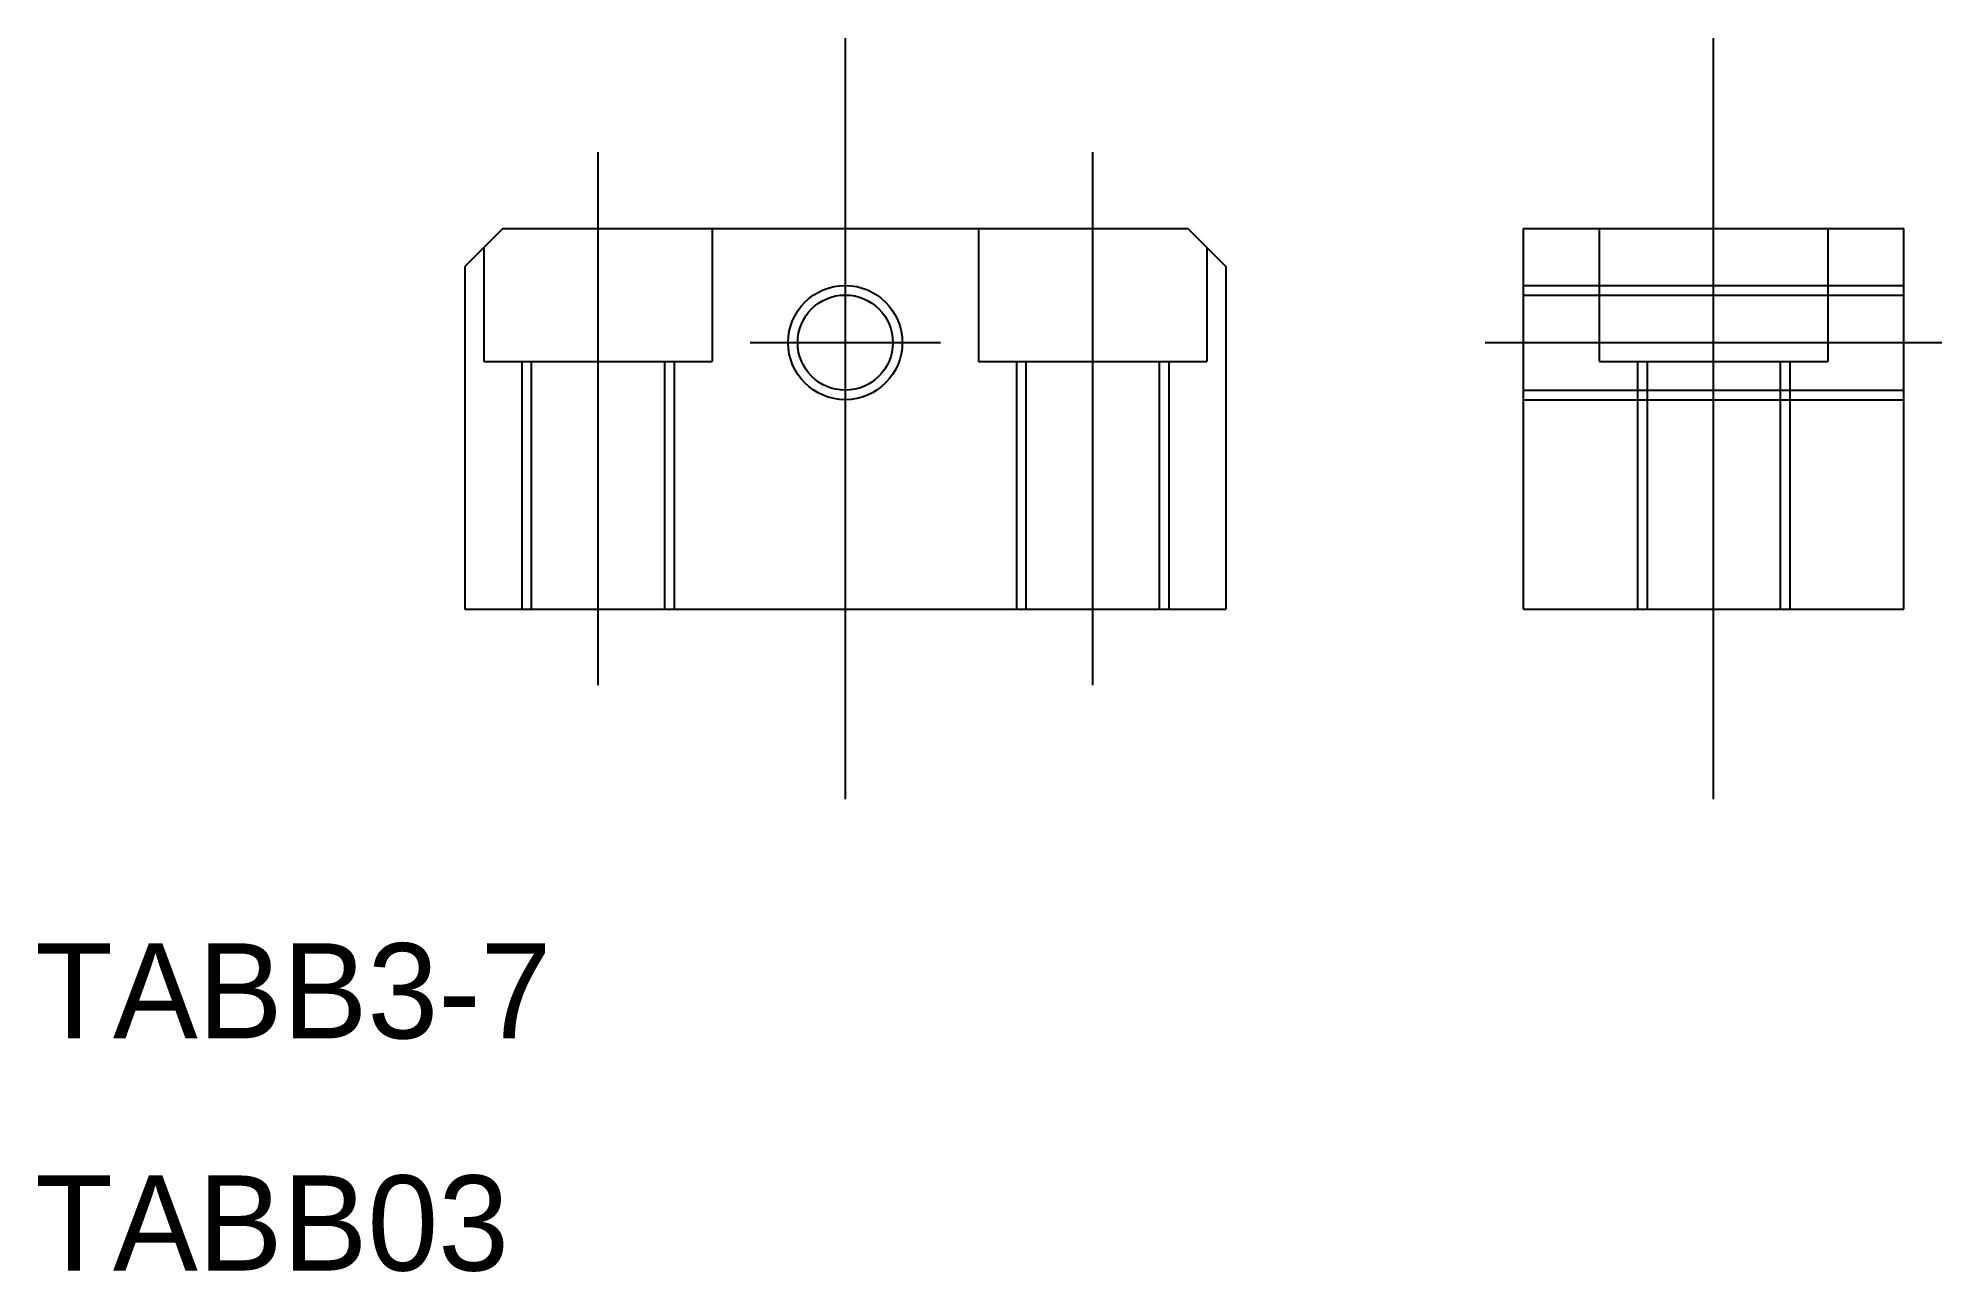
# Model space of a CAD drawing. Extents: x 515.3 to 565.3, y 443.9 to 476.3.
import ezdxf

# ---------------------------------------------------------------- set-up
doc = ezdxf.new("R2010")
doc.units = 0
doc.linetypes.add('CENTER', pattern=[50.8, 31.75, -6.35, 6.35, -6.35])
doc.linetypes.add('DASHED', pattern=[19.05, 12.7, -6.35])
doc.layers.get('0').update_dxf_attribs({"linetype": 'CONTINUOUS'})
doc.layers.add('CENTER', color=1, linetype='CENTER')

msp = doc.modelspace()

# ---------------------------------------------------------------- linework, layer by layer
at = {"color": 7, "linetype": 'CONTINUOUS'}
for p, q in [((527.5, 471.348), (526.5, 470.348)), ((527.5, 471.348), (545.5, 471.348)), ((545.5, 471.348), (546.5, 470.348)), ((554.321, 461.348), (554.321, 471.348)), ((554.321, 471.348), (564.321, 471.348)), ((564.321, 461.348), (564.321, 471.348)), ((526.5, 470.348), (526.5, 461.348)), ((546.5, 470.348), (546.5, 461.348)), ((526.5, 461.348), (546.5, 461.348)), ((554.321, 461.348), (564.321, 461.348))]:
    msp.add_line(p, q, dxfattribs=at)
at = {"color": 3, "linetype": 'DASHED'}
for p, q in [((533, 471.348), (533, 467.848)), ((540, 471.348), (540, 467.848)), ((556.321, 467.848), (556.321, 471.348)), ((562.321, 471.348), (562.321, 467.848)), ((527, 470.848), (527, 467.848)), ((546, 470.848), (546, 467.848)), ((554.321, 469.848), (564.321, 469.848)), ((554.321, 469.598), (564.321, 469.598)), ((527, 467.848), (533, 467.848)), ((528, 467.848), (528, 461.348)), ((528.25, 467.848), (528.25, 461.348)), ((531.75, 467.848), (531.75, 461.348)), ((532, 467.848), (532, 461.348)), ((540, 467.848), (546, 467.848)), ((541, 467.848), (541, 461.348)), ((541.25, 467.848), (541.25, 461.348)), ((544.75, 467.848), (544.75, 461.348)), ((545, 467.848), (545, 461.348)), ((556.321, 467.848), (562.321, 467.848)), ((557.321, 467.848), (557.321, 461.348)), ((557.571, 467.848), (557.571, 461.348)), ((561.071, 467.848), (561.071, 461.348)), ((561.321, 467.848), (561.321, 461.348)), ((554.321, 467.098), (564.321, 467.098)), ((554.321, 466.848), (564.321, 466.848))]:
    msp.add_line(p, q, dxfattribs=at)
at = {"color": 3, "linetype": 'CONTINUOUS'}
msp.add_circle((536.5, 468.348), 1.5, dxfattribs=at)
at = {"color": 7, "linetype": 'CONTINUOUS'}
msp.add_circle((536.5, 468.348), 1.25, dxfattribs=at)
at = {"layer": 'CENTER', "color": 1, "linetype": 'CENTER'}
for p, q in [((536.5, 476.348), (536.5, 456.348)), ((559.321, 456.348), (559.321, 476.348)), ((530, 473.348), (530, 459.348)), ((543, 473.348), (543, 459.348)), ((534, 468.348), (539, 468.348)), ((553.321, 468.348), (565.321, 468.348))]:
    msp.add_line(p, q, dxfattribs=at)

# ---------------------------------------------------------------- texts
at = {"color": 7, "linetype": 'CONTINUOUS'}
for s, p in [('TABB3-7', (515.213, 450.067)), ('TABB03', (515.213, 443.967))]:
    msp.add_text(s, height=2.5, dxfattribs=at).set_placement(p)

doc.saveas('drawing.dxf')
